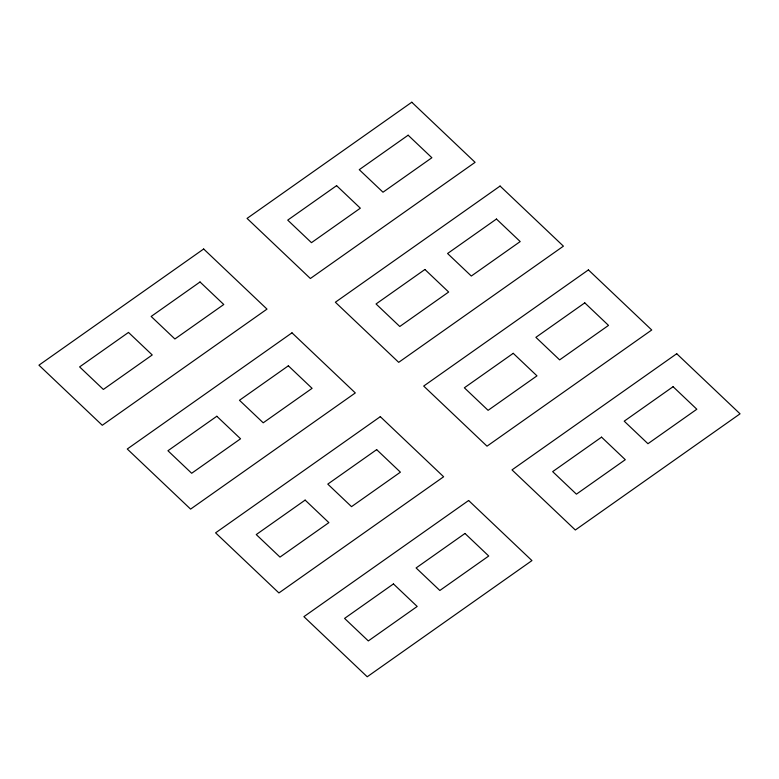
<?xml version="1.0" encoding="UTF-8"?>
<svg xmlns="http://www.w3.org/2000/svg" width="779" height="779" viewBox="0 0 779 779"><rect width="100%" height="100%" fill="white"/><g stroke="black" fill="none" stroke-linecap="round" stroke-linejoin="round"><path stroke-width="1.17" d="M203.67 248.998L38.95 365.176L102.273 425.276L266.993 309.107L203.67 248.998M411.779 102.224L247.06 218.402L310.373 278.502L475.093 162.334L411.779 102.224M128.496 332.429L79.614 366.899L103.354 389.442L152.236 354.961L128.496 332.429M200.028 281.979L151.155 316.449L174.895 338.982L223.768 304.511L200.028 281.979M336.596 185.655L287.724 220.126L311.464 242.668L360.336 208.188L336.596 185.655M408.138 135.205L359.255 169.676L382.995 192.209L431.878 157.738L408.138 135.205M291.989 332.828L127.269 449.006L190.592 509.106L355.312 392.937L291.989 332.828M500.089 186.054L335.369 302.233L398.692 362.342L563.412 246.164L500.089 186.054M216.815 416.259L167.933 450.739L191.673 473.272L240.555 438.791L216.815 416.259M288.347 365.809L239.474 400.279L263.214 422.812L312.087 388.341L288.347 365.809M424.915 269.485L376.043 303.966L399.783 326.498L448.655 292.028L424.915 269.485M496.457 219.035L447.574 253.506L471.314 276.039L520.197 241.568L496.457 219.035M380.308 416.658L215.588 532.836L278.911 592.946L443.631 476.767L380.308 416.658M588.408 269.894L423.688 386.063L487.011 446.172L651.731 329.994L588.408 269.894M305.134 500.099L256.252 534.569L279.992 557.102L328.874 522.631L305.134 500.099M376.666 449.639L327.784 484.11L351.524 506.652L400.406 472.171L376.666 449.639M513.234 353.325L464.362 387.796L488.092 410.329L536.974 375.858L513.234 353.325M584.776 302.865L535.894 337.336L559.634 359.879L608.516 325.398L584.776 302.865M468.627 500.498L303.907 616.666L367.221 676.776L531.94 560.598L468.627 500.498M676.727 353.724L512.007 469.893L575.33 530.002L740.05 413.824L676.727 353.724M393.444 583.929L344.571 618.399L368.311 640.932L417.184 606.461L393.444 583.929M464.985 533.469L416.103 567.949L439.843 590.482L488.725 556.011L464.985 533.469M601.554 437.155L552.671 471.626L576.411 494.159L625.294 459.688L601.554 437.155M673.085 386.696L624.213 421.176L647.953 443.709L696.825 409.238L673.085 386.696"/></g></svg>
